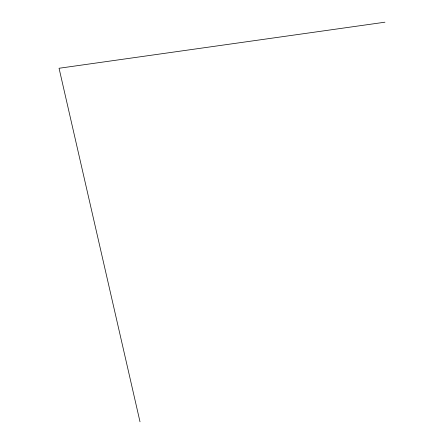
<?xml version="1.0" encoding="UTF-8"?>
<svg xmlns="http://www.w3.org/2000/svg" width="444" height="444" viewBox="0 0 444 444"><rect width="100%" height="100%" fill="white"/><g stroke="black" fill="none" stroke-linecap="round" stroke-linejoin="round"><path stroke-width="0.67" d="M384.948 22.2L59.052 68.265L140.01 421.8"/></g></svg>
